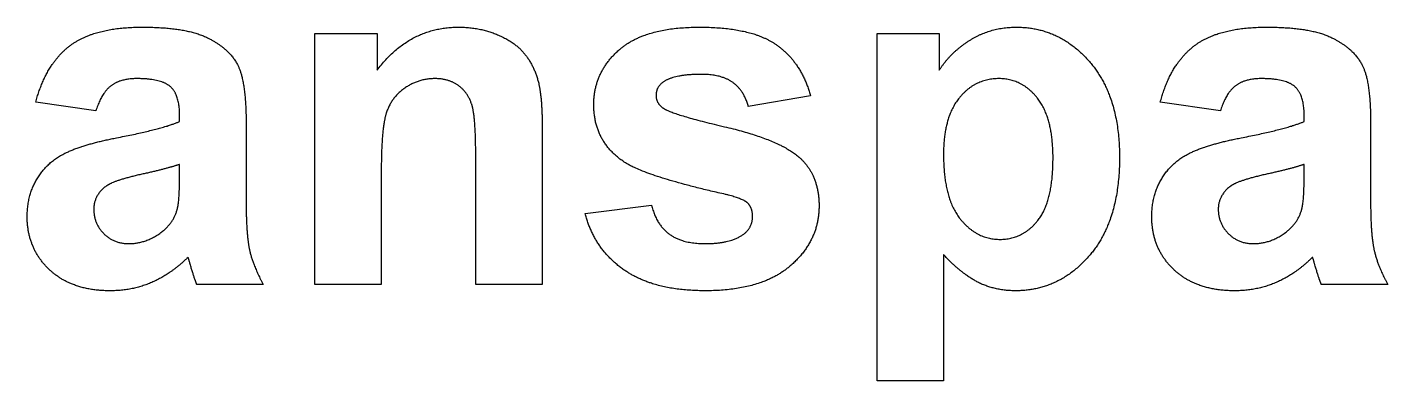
# Model space of a CAD drawing. Header units: millimetres. Extents: x -70 to 70, y -54 to 62.
# Drawn here: x 4.76 to 20.41, y -53.65 to -49.57 of the extents above; entities that cross this region are included whole.
import ezdxf

# ---------------------------------------------------------------- set-up
doc = ezdxf.new("R2010")
doc.units = ezdxf.units.MM
doc.header["$MEASUREMENT"] = 0
doc.layers.add('Default', color=18, linetype='Continuous')

msp = doc.modelspace()

# ---------------------------------------------------------------- linework, layer by layer
at = {"layer": 'Default', "color": 5}
for p, q in [((8.066, -52.534), (8.066, -49.645)), ((8.066, -49.645), (8.782, -49.645)), ((8.782, -49.645), (8.782, -50.067)), ((14.535, -53.645), (14.535, -49.645)), ((14.535, -49.645), (15.251, -49.645)), ((15.251, -49.645), (15.251, -50.067)), ((13.77, -50.361), (13.054, -50.485)), ((5.547, -50.534), (4.856, -50.436)), ((18.486, -50.534), (17.794, -50.436)), ((6.51, -50.658), (6.51, -50.58)), ((7.276, -50.687), (7.276, -51.582)), ((19.449, -50.658), (19.449, -50.58)), ((20.214, -50.687), (20.214, -51.582)), ((10.683, -50.734), (10.683, -52.534)), ((6.51, -51.304), (6.51, -51.152)), ((9.918, -52.534), (9.918, -51.059)), ((19.449, -51.304), (19.449, -51.152)), ((8.831, -51.225), (8.831, -52.534)), ((11.177, -51.719), (11.942, -51.621)), ((15.3, -52.19), (15.3, -53.645)), ((7.473, -52.534), (6.708, -52.534)), ((8.831, -52.534), (8.066, -52.534)), ((10.683, -52.534), (9.918, -52.534)), ((20.412, -52.534), (19.646, -52.534)), ((15.3, -53.645), (14.535, -53.645))]:
    msp.add_line(p, q, dxfattribs=at)
for points in [[(5.251, -49.783), (5.531, -49.571), (6.083, -49.571)], [(6.083, -49.571), (6.585, -49.571), (6.83, -49.693)], [(8.782, -50.067), (9.156, -49.571), (9.723, -49.571)], [(9.723, -49.571), (9.973, -49.571), (10.18, -49.663)], [(11.572, -49.829), (11.869, -49.571), (12.491, -49.571)], [(12.491, -49.571), (13.084, -49.571), (13.373, -49.771)], [(15.621, -49.711), (15.854, -49.571), (16.138, -49.571)], [(16.138, -49.571), (16.634, -49.571), (16.979, -49.968)], [(18.189, -49.783), (18.469, -49.571), (19.022, -49.571)], [(19.022, -49.571), (19.523, -49.571), (19.768, -49.693)], [(6.83, -49.693), (7.076, -49.814), (7.176, -50.001)], [(10.18, -49.663), (10.387, -49.754), (10.494, -49.896)], [(13.373, -49.771), (13.661, -49.971), (13.77, -50.361)], [(15.251, -50.067), (15.388, -49.851), (15.621, -49.711)], [(19.768, -49.693), (20.014, -49.814), (20.114, -50.001)], [(4.856, -50.436), (4.971, -49.995), (5.251, -49.783)], [(10.494, -49.896), (10.6, -50.038), (10.642, -50.218)], [(11.276, -50.465), (11.276, -50.087), (11.572, -49.829)], [(17.794, -50.436), (17.909, -49.995), (18.189, -49.783)], [(7.176, -50.001), (7.276, -50.188), (7.276, -50.687)], [(16.979, -49.968), (17.325, -50.365), (17.325, -51.073)], [(20.114, -50.001), (20.214, -50.188), (20.214, -50.687)], [(5.722, -50.246), (5.614, -50.328), (5.547, -50.534)], [(6.021, -50.164), (5.829, -50.164), (5.722, -50.246)], [(6.408, -50.26), (6.305, -50.164), (6.021, -50.164)], [(9.452, -50.164), (9.257, -50.164), (9.102, -50.273)], [(9.713, -50.24), (9.604, -50.164), (9.452, -50.164)], [(9.87, -50.454), (9.821, -50.316), (9.713, -50.24)], [(10.642, -50.218), (10.683, -50.398), (10.683, -50.734)], [(12.079, -50.2), (11.992, -50.261), (11.992, -50.358)], [(12.51, -50.115), (12.209, -50.115), (12.079, -50.2)], [(12.878, -50.21), (12.75, -50.115), (12.51, -50.115)], [(13.054, -50.485), (13.007, -50.305), (12.878, -50.21)], [(15.938, -50.164), (15.663, -50.164), (15.482, -50.385)], [(16.381, -50.389), (16.202, -50.164), (15.938, -50.164)], [(18.66, -50.246), (18.552, -50.328), (18.486, -50.534)], [(18.959, -50.164), (18.767, -50.164), (18.66, -50.246)], [(19.346, -50.26), (19.244, -50.164), (18.959, -50.164)], [(6.51, -50.58), (6.51, -50.355), (6.408, -50.26)], [(9.102, -50.273), (8.946, -50.381), (8.889, -50.561)], [(11.992, -50.358), (11.992, -50.441), (12.068, -50.499)], [(15.482, -50.385), (15.3, -50.607), (15.3, -51.041)], [(16.56, -51.08), (16.56, -50.615), (16.381, -50.389)], [(19.449, -50.58), (19.449, -50.355), (19.346, -50.26)], [(8.889, -50.561), (8.831, -50.741), (8.831, -51.225)], [(9.918, -51.059), (9.918, -50.591), (9.87, -50.454)], [(11.619, -51.12), (11.276, -50.885), (11.276, -50.465)], [(12.068, -50.499), (12.171, -50.577), (12.78, -50.718)], [(5.785, -50.846), (6.309, -50.745), (6.51, -50.658)], [(12.78, -50.718), (13.388, -50.859), (13.63, -51.061)], [(18.723, -50.846), (19.247, -50.745), (19.449, -50.658)], [(5.191, -51.024), (5.397, -50.922), (5.785, -50.846)], [(18.13, -51.024), (18.336, -50.922), (18.723, -50.846)], [(4.871, -51.317), (4.986, -51.126), (5.191, -51.024)], [(17.81, -51.317), (17.924, -51.126), (18.13, -51.024)], [(6.51, -51.152), (6.37, -51.201), (6.065, -51.268)], [(12.792, -51.498), (11.867, -51.29), (11.619, -51.12)], [(13.63, -51.061), (13.868, -51.267), (13.868, -51.633)], [(15.3, -51.041), (15.3, -51.54), (15.49, -51.778)], [(16.386, -51.797), (16.56, -51.579), (16.56, -51.08)], [(17.325, -51.073), (17.325, -51.801), (16.977, -52.205)], [(19.449, -51.152), (19.308, -51.201), (19.003, -51.268)], [(4.757, -51.754), (4.757, -51.509), (4.871, -51.317)], [(6.065, -51.268), (5.76, -51.336), (5.666, -51.402)], [(6.482, -51.676), (6.51, -51.578), (6.51, -51.304)], [(17.696, -51.754), (17.696, -51.509), (17.81, -51.317)], [(19.003, -51.268), (18.698, -51.336), (18.604, -51.402)], [(19.42, -51.676), (19.449, -51.578), (19.449, -51.304)], [(5.666, -51.402), (5.523, -51.508), (5.523, -51.671)], [(13.049, -51.6), (12.991, -51.545), (12.792, -51.498)], [(18.604, -51.402), (18.461, -51.508), (18.461, -51.671)], [(7.276, -51.582), (7.276, -51.964), (7.317, -52.146)], [(11.942, -51.621), (11.991, -51.839), (12.141, -51.952)], [(13.103, -51.747), (13.103, -51.658), (13.049, -51.6)], [(13.868, -51.633), (13.868, -52.033), (13.537, -52.321)], [(20.214, -51.582), (20.214, -51.964), (20.256, -52.146)], [(5.014, -52.366), (4.757, -52.124), (4.757, -51.754)], [(5.523, -51.671), (5.523, -51.831), (5.637, -51.948)], [(6.307, -51.929), (6.44, -51.826), (6.482, -51.676)], [(11.626, -52.369), (11.283, -52.13), (11.177, -51.719)], [(13.003, -51.954), (13.103, -51.877), (13.103, -51.747)], [(15.49, -51.778), (15.679, -52.016), (15.951, -52.016)], [(15.951, -52.016), (16.213, -52.016), (16.386, -51.797)], [(17.952, -52.366), (17.696, -52.124), (17.696, -51.754)], [(18.461, -51.671), (18.461, -51.831), (18.576, -51.948)], [(19.245, -51.929), (19.378, -51.826), (19.42, -51.676)], [(5.637, -51.948), (5.752, -52.065), (5.929, -52.065)], [(5.929, -52.065), (6.127, -52.065), (6.307, -51.929)], [(12.141, -51.952), (12.29, -52.065), (12.558, -52.065)], [(12.558, -52.065), (12.853, -52.065), (13.003, -51.954)], [(18.576, -51.948), (18.69, -52.065), (18.868, -52.065)], [(18.868, -52.065), (19.066, -52.065), (19.245, -51.929)], [(6.608, -52.221), (6.412, -52.415), (6.19, -52.512)], [(6.635, -52.311), (6.616, -52.243), (6.608, -52.221)], [(7.317, -52.146), (7.359, -52.327), (7.473, -52.534)], [(15.704, -52.514), (15.512, -52.419), (15.3, -52.19)], [(16.977, -52.205), (16.628, -52.608), (16.132, -52.608)], [(19.546, -52.221), (19.351, -52.415), (19.128, -52.512)], [(19.573, -52.311), (19.554, -52.243), (19.546, -52.221)], [(20.256, -52.146), (20.297, -52.327), (20.412, -52.534)], [(5.715, -52.608), (5.27, -52.608), (5.014, -52.366)], [(6.708, -52.534), (6.678, -52.459), (6.635, -52.311)], [(12.558, -52.608), (11.969, -52.608), (11.626, -52.369)], [(13.537, -52.321), (13.206, -52.608), (12.558, -52.608)], [(18.653, -52.608), (18.208, -52.608), (17.952, -52.366)], [(19.646, -52.534), (19.616, -52.459), (19.573, -52.311)], [(6.19, -52.512), (5.967, -52.608), (5.715, -52.608)], [(16.132, -52.608), (15.896, -52.608), (15.704, -52.514)], [(19.128, -52.512), (18.905, -52.608), (18.653, -52.608)]]:
    msp.add_open_spline(points, degree=2, dxfattribs=at)

doc.saveas('drawing.dxf')
